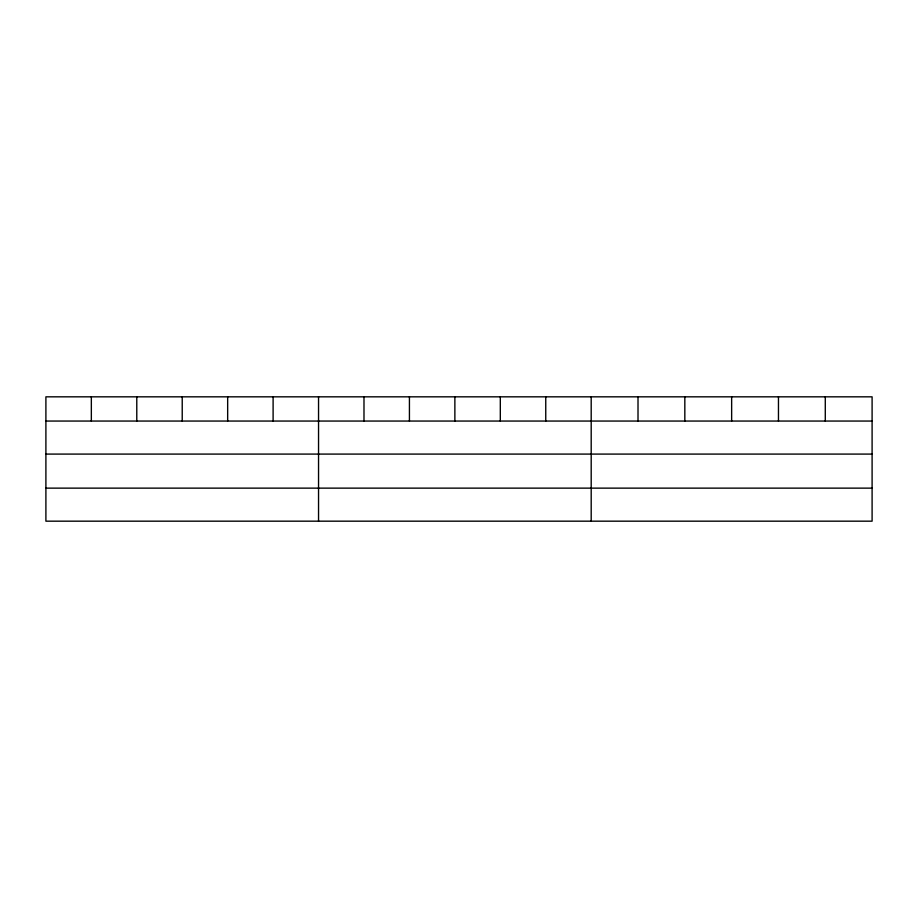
<?xml version="1.0" encoding="UTF-8"?>
<svg xmlns="http://www.w3.org/2000/svg" width="918" height="918" viewBox="0 0 918 918"><rect width="100%" height="100%" fill="white"/><g stroke="black" fill="none" stroke-linecap="round" stroke-linejoin="round"><path stroke-width="1.38" d="M872.1 454.089L872.1 396.828L45.9 396.828L45.9 521.172L872.1 521.172L872.1 454.089L45.9 454.089M45.9 421.052L872.1 421.052M45.9 488.135L872.1 488.135M825.282 396.828L825.282 421.052M778.464 396.828L778.464 421.052M731.646 396.828L731.646 421.052M684.828 396.828L684.828 421.052M638.01 396.828L638.01 421.052M591.192 396.828L591.192 521.172M545.751 396.828L545.751 421.052M500.31 396.828L500.31 421.052M454.869 396.828L454.869 421.052M409.428 396.828L409.428 421.052M363.987 396.828L363.987 421.052M318.546 396.828L318.546 521.172M273.105 396.828L273.105 421.052M227.664 396.828L227.664 421.052M182.223 396.828L182.223 421.052M136.782 396.828L136.782 421.052M91.341 396.828L91.341 421.052"/></g></svg>
